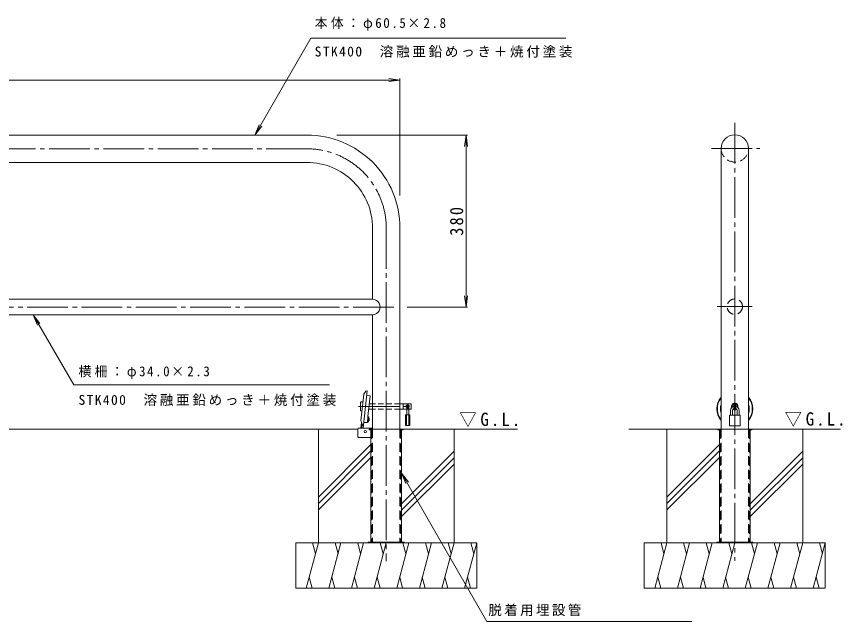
# Model space of a CAD drawing. Units: millimetres, scale not verified. Extents: x -1801 to 1864, y -1384 to 1251.
# Drawn here: x -287 to 1539, y -86 to 1251 of the extents above; entities that cross this region are included whole.
import ezdxf

# ---------------------------------------------------------------- set-up
doc = ezdxf.new("R2010")
doc.units = ezdxf.units.MM
doc.header["$LTSCALE"] = 10
for name, pattern in [('CHAIN1', [8, 5, -1, 1, -1]), ('CHAIN2', [12, 9, -1, 1, -1]), ('DASHED1', [1.8, 1.2, -0.6]), ('DASHED2', [3, 2, -1])]:
    doc.linetypes.add(name, pattern=pattern)
for name, color, linetype, lineweight in [('C-0', 4, 'Continuous', 9), ('C-1', 7, 'Continuous', 9), ('C-2', 3, 'Continuous', 9), ('C-3', 3, 'DASHED2', 9), ('C-4', 7, 'Continuous', 9), ('C-5', 7, 'Continuous', 9), ('C-6', 2, 'Continuous', 9), ('C-9', 7, 'Continuous', 9), ('C-A', 2, 'Continuous', 9), ('C-B', 2, 'Continuous', 9), ('C-E', 6, 'Continuous', 5)]:
    doc.layers.add(name, color=color, linetype=linetype, lineweight=lineweight)
doc.styles.add('ＭＳ ゴシック', font='')
doc.styles.get('ＭＳ ゴシック').set_extended_font_data('MS Gothic')

msp = doc.modelspace()

# ---------------------------------------------------------------- linework, layer by layer
at = {"layer": 'C-0', "color": 7, "linetype": 'CHAIN2'}
for p, q in [((1300.82, 1016.02), (1300.82, 47.85)), ((355.42, 958.61), (-1234.08, 958.61)), ((1248.93, 959.5), (1355.95, 959.5)), ((530.42, 783.61), (530.42, 46.96)), ((547.03, 608.86), (-1416.67, 608.86)), ((1262.03, 609.75), (1339.15, 609.75)), ((469.03, 389.1), (587.64, 389.1))]:
    msp.add_line(p, q, dxfattribs=at)
at = {"layer": 'C-0'}
for p, q in [((485.33, 422.62), (480.72, 416.27)), ((474.5, 357.17), (480.72, 416.27)), ((487.87, 413.75), (494.86, 412.12)), ((1293.82, 389.7), (1293.82, 387.79)), ((1307.82, 389.7), (1307.82, 387.79)), ((474.5, 357.17), (475.69, 354.08)), ((481.54, 353.6), (488.72, 353.74)), ((492.92, 338.86), (530.42, 338.86)), ((492.92, 338.86), (492.92, 337.36)), ((492.92, 337.36), (496.42, 337.36)), ((496.42, 337.36), (496.42, 88.86)), ((567.92, 338.86), (530.42, 338.86)), ((564.42, 337.36), (564.42, 88.86)), ((564.42, 337.36), (567.92, 337.36)), ((567.92, 338.86), (567.92, 337.36)), ((567.92, 338.86), (567.92, 337.36)), ((1263.32, 338.86), (1283.32, 338.86)), ((1263.32, 338.86), (1263.32, 337.36)), ((1263.32, 338.86), (1263.32, 337.36)), ((1263.32, 337.36), (1266.82, 337.36)), ((1266.82, 337.36), (1266.82, 88.86)), ((1338.32, 338.86), (1318.32, 338.86)), ((1334.82, 337.36), (1334.82, 88.86)), ((1338.32, 337.36), (1334.82, 337.36)), ((1338.32, 338.86), (1338.32, 337.36))]:
    msp.add_line(p, q, dxfattribs=at)
at = {"layer": 'C-0', "linetype": 'DASHED2'}
for p, q in [((497.92, 337.36), (497.92, 88.86)), ((562.92, 337.36), (562.92, 88.86)), ((1268.32, 337.36), (1268.32, 88.86)), ((1333.32, 337.36), (1333.32, 88.86))]:
    msp.add_line(p, q, dxfattribs=at)
at = {"layer": 'C-0'}
for points in [[(480.04, 347.66), (487.99, 423.34), (485.33, 422.62)], [(494.86, 412.12), (490.07, 366.52), (490.06, 366.47)]]:
    msp.add_lwpolyline(points, dxfattribs=at)
at = {"layer": 'C-0', "color": 7, "linetype": 'CHAIN2'}
msp.add_arc((355.42, 783.61), 175, 0, 90.00024, dxfattribs=at)
at = {"layer": 'C-0'}
for centre, radius, start, end in [((487.77, 423.07), 0.2, 354, 105.20602), ((488.09, 414.72), 1, 174, 256.87498), ((1300.82, 389.7), 7, 359.99939, 180.00061), ((1300.82, 387.79), 7, 179.99939, 187.6925), ((1300.82, 387.79), 7, 352.30522, 0.00061), ((1300.82, 387.79), 7, 229.58139, 310.41597), ((479.84, 347.68), 0.2, 242.79398, 354), ((481.56, 352.6), 1, 91.12502, 174)]:
    msp.add_arc(centre, radius, start, end, dxfattribs=at)
at = {"layer": 'C-0', "linetype": 'DASHED2'}
for centre, start, end in [((496.42, 337.36), 0, 90), ((564.42, 337.36), 90, 180), ((1266.82, 337.36), 0, 90), ((1334.82, 337.36), 90, 180)]:
    msp.add_arc(centre, 1.5, start, end, dxfattribs=at)
at = {"layer": 'C-0'}
for major_axis, start_param, end_param in [((-4.16, 39.58), 0.7667625, 2.1642506), ((-4.06, 38.59), 0.7980163, 2.132987), ((-4.16, 39.58), 3.9038804, 5.3103083), ((-4.06, 38.59), 3.9348512, 5.2793375), ((-3.35, 31.83), 1.154745, 1.7762584), ((-3.35, 31.83), 4.2848321, 4.9293566)]:
    msp.add_ellipse((1300.87, 383.84), major_axis=major_axis, ratio=0.9945, start_param=start_param, end_param=end_param, dxfattribs=at)
at = {"layer": 'C-1', "color": 3}
for p, q in [((1270.57, 443.84), (1270.57, 338.86)), ((1331.07, 428.34), (1331.07, 338.86)), ((467.67, 322.16), (467.67, 339.66)), ((469.17, 341.16), (500.17, 341.16)), ((469.17, 320.66), (496.42, 320.66))]:
    msp.add_line(p, q, dxfattribs=at)
at = {"layer": 'C-1', "color": 4}
for p, q in [((490.06, 366.47), (488.72, 353.74)), ((475.69, 354.08), (477.6, 349.11)), ((477.6, 349.11), (479.75, 347.5))]:
    msp.add_line(p, q, dxfattribs=at)
at = {"layer": 'C-1'}
for p, q in [((490.42, 88.86), (570.42, 88.86)), ((490.42, 88.86), (490.42, 87.36)), ((517.92, 88.86), (517.92, 87.36)), ((542.92, 88.86), (542.92, 87.36)), ((570.42, 88.86), (570.42, 87.36)), ((1260.82, 88.86), (1260.82, 87.36)), ((1340.82, 88.86), (1260.82, 88.86)), ((1288.32, 88.86), (1288.32, 87.36)), ((1313.32, 88.86), (1313.32, 87.36)), ((1340.82, 88.86), (1340.82, 87.36))]:
    msp.add_line(p, q, dxfattribs=at)
at = {"layer": 'C-1', "color": 3}
for centre, start, end in [((469.17, 339.66), 90, 180), ((469.17, 322.16), 180, 270)]:
    msp.add_arc(centre, 1.5, start, end, dxfattribs=at)
at = {"layer": 'C-2'}
for p, q in [((355.42, 988.86), (-1234.08, 988.86)), ((1270.57, 959.5), (1270.57, 409.47)), ((1331.07, 959.5), (1331.07, 409.54)), ((355.42, 928.36), (-1234.08, 928.36)), ((500.17, 783.61), (500.17, 625.86)), ((560.67, 783.61), (560.67, 338.86)), ((500.17, 625.86), (-1378.83, 625.86)), ((-1378.83, 591.86), (500.17, 591.86)), ((500.17, 591.86), (500.17, 338.86))]:
    msp.add_line(p, q, dxfattribs=at)
at = {"layer": 'C-2', "linetype": 'DASHED2'}
msp.add_circle((1300.82, 609.75), 17, dxfattribs=at)
at = {"layer": 'C-2'}
for centre, radius, start, end in [((355.42, 783.61), 205.25, 0, 90.00023), ((1300.82, 959.5), 30.25, 0, 180), ((355.42, 783.61), 144.75, 0, 90.0002), ((500.17, 608.86), 17, 270, 90.00041)]:
    msp.add_arc(centre, radius, start, end, dxfattribs=at)
at = {"layer": 'C-2', "linetype": 'DASHED2'}
msp.add_arc((1300.82, 959.5), 30.25, 180.00047, 0.00047, dxfattribs=at)
at = {"layer": 'C-3'}
for p, q in [((500.17, 338.86), (500.17, 88.86)), ((560.67, 338.86), (560.67, 88.86)), ((1270.57, 338.86), (1270.57, 88.86)), ((1331.07, 338.86), (1331.07, 88.86))]:
    msp.add_line(p, q, dxfattribs=at)
at = {"layer": 'C-4'}
for p, q in [((560.67, 1110.75), (535.88, 1114.01)), ((560.67, 1113.75), (560.67, 855.69)), ((-1439.33, 1110.75), (560.67, 1110.75)), ((560.67, 1110.75), (535.88, 1107.49)), ((709.92, 988.86), (420.96, 988.86)), ((706.92, 988.86), (703.65, 964.07)), ((706.92, 988.86), (706.92, 608.86)), ((706.92, 988.86), (710.18, 964.07)), ((706.92, 608.86), (703.65, 633.64)), ((706.92, 608.86), (710.18, 633.64)), ((709.92, 608.86), (576.84, 608.86))]:
    msp.add_line(p, q, dxfattribs=at)
at = {"layer": 'C-5'}
for p, q in [((240.11, 988.86), (363.96, 1203.37)), ((363.96, 1203.37), (927.33, 1203.37)), ((240.11, 988.86), (249.68, 1011.96)), ((240.11, 988.86), (255.33, 1008.69)), ((-250.02, 591.86), (-159.82, 436.6)), ((-250.02, 591.86), (-234.8, 572.03)), ((-250.02, 591.86), (-240.46, 568.76)), ((-159.82, 436.6), (405.33, 436.6)), ((1298.32, 384.09), (1298.32, 393.63)), ((1303.32, 384.09), (1303.32, 393.63)), ((564.42, 241.72), (579.64, 221.88)), ((564.42, 241.72), (573.98, 218.62)), ((564.42, 241.72), (752.53, -86.44)), ((1206.1, -86.44), (752.53, -86.44))]:
    msp.add_line(p, q, dxfattribs=at)
for centre, radius, start, end in [((1300.82, 388.86), 6, 349.8367, 190.1633), ((1300.82, 388.86), 6, 234.7027, 305.2973), ((1299.32, 393.63), 1, 107.45982, 180), ((1299.32, 384.09), 1, 180, 252.54018), ((1302.32, 393.63), 1, 0, 72.54018), ((1302.32, 384.09), 1, 287.45982, 0)]:
    msp.add_arc(centre, radius, start, end, dxfattribs=at)
at = {"layer": 'C-6', "color": 7}
for p, q in [((473.85, 380.1), (473.85, 398.1)), ((474.85, 399.1), (478.91, 399.1)), ((500.17, 395.1), (493.07, 395.1)), ((584.85, 395.1), (560.67, 395.1)), ((567.85, 395.1), (567.85, 383.1)), ((585.85, 394.1), (585.85, 384.1)), ((476.81, 379.1), (474.85, 379.1)), ((500.17, 383.1), (491.81, 383.1)), ((584.85, 383.1), (560.67, 383.1))]:
    msp.add_line(p, q, dxfattribs=at)
at = {"layer": 'C-6', "color": 7, "linetype": 'DASHED1'}
for p, q in [((560.67, 395.1), (500.17, 395.1)), ((560.67, 383.1), (500.17, 383.1))]:
    msp.add_line(p, q, dxfattribs=at)
at = {"layer": 'C-6', "color": 7, "linetype": 'CHAIN1'}
msp.add_line((577.85, 393.61), (577.85, 384.55), dxfattribs=at)
at = {"layer": 'C-6'}
for p, q in [((1288.82, 369.86), (1312.82, 369.86)), ((1291.32, 380.36), (1291.32, 369.86)), ((1295.82, 380.36), (1295.82, 369.86)), ((1305.82, 380.36), (1305.82, 369.86)), ((1310.32, 380.36), (1310.32, 369.86)), ((1312.82, 369.86), (1312.82, 346.36)), ((474.53, 341.16), (475.85, 353.67)), ((491.53, 357.51), (491.13, 357.56)), ((492.41, 358.23), (491.22, 358.35)), ((491.53, 357.51), (492.41, 358.23)), ((492.87, 362.6), (491.68, 362.73)), ((492.16, 363.48), (491.76, 363.52)), ((492.16, 363.48), (492.87, 362.6)), ((492.41, 358.23), (492.87, 362.6))]:
    msp.add_line(p, q, dxfattribs=at)
msp.add_lwpolyline([(1288.82, 369.86), (1288.82, 346.36), (1312.82, 346.36)], dxfattribs=at)
at = {"layer": 'C-6', "color": 7}
for centre, radius, start, end in [((474.85, 398.1), 1, 90, 180), ((577.85, 389.1), 3.5, 310.00473, 229.99223), ((584.85, 394.1), 1, 0, 90), ((584.85, 384.1), 1, 270, 0), ((474.85, 380.1), 1, 180, 270)]:
    msp.add_arc(centre, radius, start, end, dxfattribs=at)
at = {"layer": 'C-6'}
for radius, start, end in [(9.5, 105.25735, 180), (5, 119.99915, 180), (9.5, 0, 74.74271), (5, 0, 60.00085)]:
    msp.add_arc((1300.82, 380.36), radius, start, end, dxfattribs=at)
at = {"layer": 'C-9'}
for p, q in [((476.14, 341.16), (477.11, 350.39)), ((479.36, 341.16), (480.04, 347.66))]:
    msp.add_line(p, q, dxfattribs=at)
at = {"layer": 'C-A'}
for p, q in [((575.6, 387.85), (575.6, 370.1)), ((580.1, 387.85), (580.1, 370.1)), ((572.85, 370.1), (582.85, 370.1)), ((575.1, 370.1), (575.1, 346.6)), ((580.6, 370.1), (580.6, 346.6)), ((582.85, 370.1), (582.85, 346.6))]:
    msp.add_line(p, q, dxfattribs=at)
msp.add_lwpolyline([(572.85, 370.1), (572.85, 346.6), (582.85, 346.6)], dxfattribs=at)
msp.add_arc((577.85, 387.85), 2.25, 0, 180, dxfattribs=at)
at = {"layer": 'C-B'}
for p, q in [((491.62, 366.3), (490.06, 366.47)), ((491.97, 365.51), (490.93, 355.57)), ((491.97, 365.51), (491.62, 366.3)), ((490.42, 354.87), (488.86, 355.03)), ((490.93, 355.57), (490.42, 354.87))]:
    msp.add_line(p, q, dxfattribs=at)
at = {"layer": 'C-E'}
for p, q in [((-1346.33, 338.86), (467.67, 338.86)), ((380.42, 87.36), (380.42, 338.86)), ((567.92, 338.86), (820.25, 338.86)), ((680.42, 87.36), (680.42, 338.86)), ((1066.6, 338.86), (1534.22, 338.86)), ((1150.82, 87.36), (1150.82, 338.86)), ((1450.82, 87.36), (1450.82, 338.86)), ((496.42, 304.67), (380.42, 188.67)), ((1266.82, 304.67), (1150.82, 188.67)), ((496.42, 290.53), (380.42, 174.53)), ((496.42, 276.39), (380.42, 160.39)), ((680.42, 289.79), (564.42, 173.79)), ((680.42, 275.65), (564.42, 159.65)), ((1266.82, 290.53), (1150.82, 174.53)), ((1266.82, 276.39), (1150.82, 160.39)), ((1450.82, 289.79), (1334.82, 173.79)), ((1450.82, 275.65), (1334.82, 159.65)), ((680.42, 261.5), (564.42, 145.5)), ((1450.82, 261.5), (1334.82, 145.5)), ((330.42, -12.64), (330.42, 87.36)), ((730.42, 87.36), (330.42, 87.36)), ((380.42, 87.36), (353.62, -12.64)), ((367.37, 87.36), (373.89, 63.01)), ((430.42, 87.36), (403.62, -12.64)), ((417.37, 87.36), (423.89, 63.01)), ((480.42, 87.36), (453.62, -12.64)), ((467.37, 87.36), (473.89, 63.01)), ((530.42, 87.36), (503.62, -12.64)), ((517.37, 87.36), (523.89, 63.01)), ((580.42, 87.36), (553.62, -12.64)), ((567.37, 87.36), (573.89, 63.01)), ((630.42, 87.36), (603.62, -12.64)), ((617.37, 87.36), (623.89, 63.01)), ((680.42, 87.36), (653.62, -12.64)), ((667.37, 87.36), (673.89, 63.01)), ((730.42, 87.36), (703.62, -12.64)), ((717.37, 87.36), (723.89, 63.01)), ((730.42, -12.64), (730.42, 87.36)), ((1100.82, 87.36), (1500.82, 87.36)), ((1100.82, -12.64), (1100.82, 87.36)), ((1150.82, 87.36), (1124.02, -12.64)), ((1137.77, 87.36), (1144.29, 63.01)), ((1200.82, 87.36), (1174.02, -12.64)), ((1187.77, 87.36), (1194.29, 63.01)), ((1250.82, 87.36), (1224.02, -12.64)), ((1237.77, 87.36), (1244.29, 63.01)), ((1300.82, 87.36), (1274.02, -12.64)), ((1287.77, 87.36), (1294.29, 63.01)), ((1350.82, 87.36), (1324.02, -12.64)), ((1337.77, 87.36), (1344.29, 63.01)), ((1400.82, 87.36), (1374.02, -12.64)), ((1387.77, 87.36), (1394.29, 63.01)), ((1450.82, 87.36), (1424.02, -12.64)), ((1437.77, 87.36), (1444.29, 63.01)), ((1500.82, 87.36), (1474.02, -12.64)), ((1487.77, 87.36), (1494.29, 63.01)), ((1500.82, -12.64), (1500.82, 87.36)), ((366.67, -12.64), (360.15, 11.71)), ((416.67, -12.64), (410.15, 11.71)), ((466.67, -12.64), (460.15, 11.71)), ((516.67, -12.64), (510.15, 11.71)), ((566.67, -12.64), (560.15, 11.71)), ((616.67, -12.64), (610.15, 11.71)), ((666.67, -12.64), (660.15, 11.71)), ((716.67, -12.64), (710.15, 11.71)), ((1137.07, -12.64), (1130.55, 11.71)), ((1187.07, -12.64), (1180.55, 11.71)), ((1237.07, -12.64), (1230.55, 11.71)), ((1287.07, -12.64), (1280.55, 11.71)), ((1337.07, -12.64), (1330.55, 11.71)), ((1387.07, -12.64), (1380.55, 11.71)), ((1437.07, -12.64), (1430.55, 11.71)), ((1487.07, -12.64), (1480.55, 11.71)), ((730.42, -12.64), (330.42, -12.64)), ((1100.82, -12.64), (1500.82, -12.64))]:
    msp.add_line(p, q, dxfattribs=at)
at = {"layer": 'C-E', "color": 4, "lineweight": 9}
msp.add_circle((484.07, 333.36), 2.5, dxfattribs=at)

# ---------------------------------------------------------------- texts
at = {"layer": 'C-4', "color": 2, "insert": (700.92, 766.36), "char_height": 29.33, "attachment_point": 7, "rotation": 90, "style": 'ＭＳ ゴシック'}
msp.add_mtext('\\T1.27;\\W0.9;380', dxfattribs=at)
at = {"layer": 'C-5', "char_height": 21.99, "attachment_point": 7, "style": 'ＭＳ ゴシック'}
for s, insert in [('\\T1.25;\\W0.95;本体：φ60.5×2.8', (372.33, 1219.97)), ('\\T1.2;STK400\u3000溶融亜鉛めっき＋焼付塗装', (372.33, 1160.22)), ('\\T1.25;\\W0.95;横柵：φ34.0×2.3', (-149.67, 449.74)), ('\\T1.2;STK400\u3000溶融亜鉛めっき＋焼付塗装', (-149.67, 390)), ('\\T1.17;脱着用埋設管', (756.1, -74.58))]:
    msp.add_mtext(s, dxfattribs=dict(at, insert=insert))
at = {"layer": 'C-5', "color": 2, "char_height": 29.33, "attachment_point": 7, "style": 'ＭＳ ゴシック'}
for insert in [(692.07, 343.2), (1411.01, 344.09)]:
    msp.add_mtext('\\T1.22;\\W0.95;▽G.L.', dxfattribs=dict(at, insert=insert))

doc.saveas('drawing.dxf')
